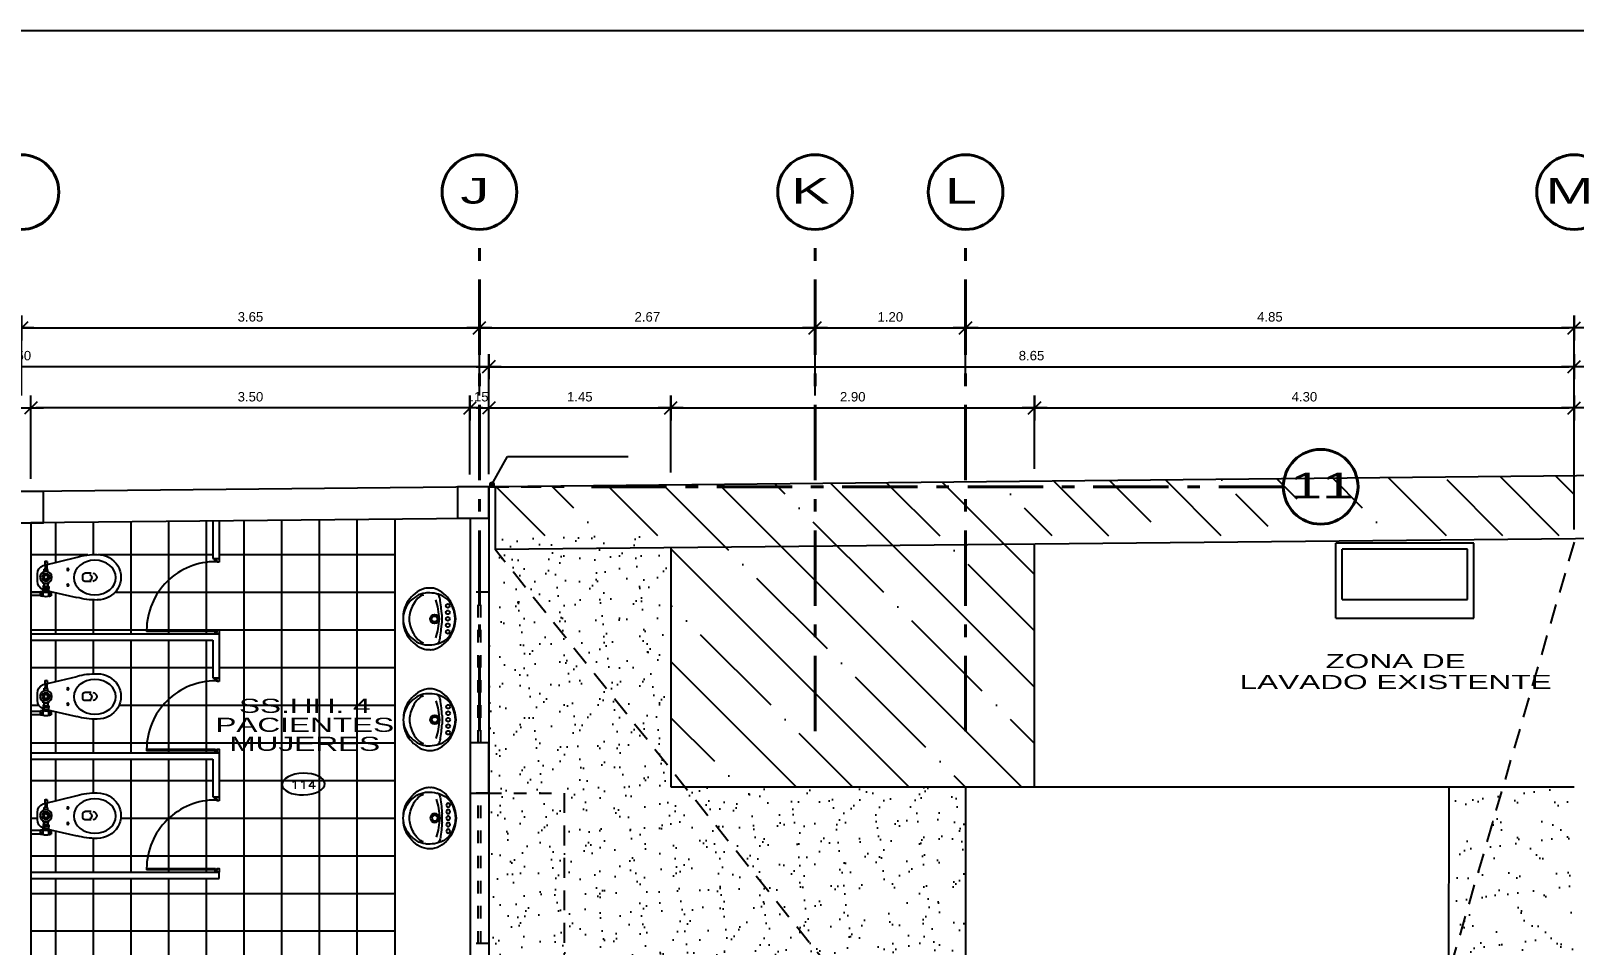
# Model space of a CAD drawing. Header units: millimetres. Extents: x 791 to 2661, y 209 to 602.
# Drawn here: x 1189.63 to 1201.93, y 499.52 to 506.8 of the extents above; entities that cross this region are included whole.
import ezdxf
from ezdxf.enums import TextEntityAlignment as Align

# ---------------------------------------------------------------- set-up
doc = ezdxf.new("R2010")
doc.units = ezdxf.units.MM
doc.header["$LTSCALE"] = 0.1
doc.header["$PDMODE"] = 3
for name, pattern in [('ACAD_ISO04W100', [30, 24, -3, 0, -3]), ('ACAD_ISO10W100', [18, 12, -3, 0, -3]), ('DASHDOT', [1, 0.5, -0.25, 0, -0.25]), ('DASHED2', [9.525, 6.35, -3.175]), ('HIDDEN', [9.525, 6.35, -3.175])]:
    doc.linetypes.add(name, pattern=pattern)
for name, color, linetype in [('01', 1, 'Continuous'), ('01-COTAS EJE', 1, 'Continuous'), ('02', 8, 'Continuous'), ('03', 8, 'Continuous'), ('06', 1, 'Continuous'), ('1TEXTO-05', 5, 'Continuous'), ('area existente', 8, 'ACAD_ISO04W100'), ('COLUMNAS', 1, 'Continuous'), ('N-AMB', 2, 'Continuous'), ('Pisos', 253, 'Continuous'), ('PLANTAS', 85, 'Continuous'), ('Proyecciones', 9, 'HIDDEN'), ('Puertas', 1, 'Continuous'), ('Sanitarios', 1, 'Continuous'), ('Ventana alta', 1, 'DASHED2')]:
    doc.layers.add(name, color=color, linetype=linetype)
doc.layers.add('EJES', color=1, linetype='DASHDOT', lineweight=40)
doc.styles.add('0', font='romans.SHX', dxfattribs={"width": 1.5})
doc.styles.add('LUNA', font='romans.shx', dxfattribs={"width": 1.5})
doc.styles.add('ROMANS', font='', dxfattribs={"oblique": 1, "height": 0.075})
doc.styles.get('ROMANS').set_extended_font_data('Arial')
doc.dimstyles.new('Copy of cotas en 50-PLANTA', dxfattribs={"dimscale": 0.5, "dimtxt": 0.3, "dimasz": 0.1, "dimexe": 0.18, "dimexo": 0.3, "dimgap": 0.09, "dimtad": 2, "dimzin": 4, "dimdsep": 46, "dimtxsty": 'LUNA', "dimblk": 'LLL', "dimcen": 0, "dimdle": 0.18, "dimclrd": 1, "dimclre": 1, "dimclrt": 2, "dimadec": 0, "dimazin": 0, "dimtfac": 1, "dimtix": 1, "dimtmove": 0, "dimatfit": 3, "dimldrblk": 'LLL', "dimfxl": 0.18, "dimtolj": 1, "dimtzin": 0, "dimarcsym": 0})
doc.dimstyles.new('COTAS 50', dxfattribs={"dimscale": 2, "dimtxt": 1.5, "dimasz": 0.02, "dimexe": 0.05, "dimexo": 0.05, "dimgap": 0.025, "dimtad": 3, "dimzin": 4, "dimdsep": 46, "dimtxsty": 'ROMANS', "dimblk": 'LLL', "dimcen": 0, "dimdle": 0.18, "dimclrd": 256, "dimclre": 1, "dimclrt": 3, "dimadec": 0, "dimazin": 0, "dimtfac": 1, "dimtix": 1, "dimtofl": 0, "dimtmove": 1, "dimatfit": 3, "dimldrblk": 'OPEN90', "dimfxl": 0.18, "dimtolj": 1, "dimtzin": 0, "dimarcsym": 0})
pattern_1 = [(360, (1192.53137, 498.12913), (7e-17, 0.3), []), (90, (1192.53137, 498.12913), (-0.3, 9e-17), [])]

# ---------------------------------------------------------------- blocks, each defined once
blk = doc.blocks.new('.6')
at = {"layer": '02'}
for p, q in [((-0.033, 0.579), (-0.033, 0.594)), ((-0.024, 0.579), (-0.033, 0.579)), ((-0.015, 0.579), (-0.024, 0.579)), ((-0.015, 0.564), (-0.015, 0.579)), ((0, 0.564), (-0.015, 0.564)), ((0, 0.594), (0, 0.564)), ((-0.573, 0.029), (-0.028, 0.029)), ((-0.573, 0.029), (-0.573, 0.017)), ((-0.028, 0.017), (-0.572, 0.017)), ((-0.028, 0.029), (-0.028, 0.017))]:
    blk.add_line(p, q, dxfattribs=at)
blk.add_lwpolyline([(0, 0), (-0.03, 0), (-0.03, 0.015), (-0.015, 0.015), (-0.015, 0.03), (0, 0.03)], close=True, dxfattribs=at)
at = {"layer": 'Puertas'}
for p, q in [((-0.024, 0.569), (-0.015, 0.569)), ((-0.028, 0.017), (-0.028, 0.015))]:
    blk.add_line(p, q, dxfattribs=at)
blk.add_arc((-0.028, 0.025), 0.544, 89.5746, 179.6297, dxfattribs=at)
blk = doc.blocks.new('LLL')
for p, q in [((2.5, 0), (-2.5, 0)), ((0, 2.5), (0, -2.5))]:
    blk.add_line(p, q)
at = {"color": 3}
blk.add_line((-1.25, -1.25), (1.25, 1.25), dxfattribs=at)
at = {"layer": 'Defpoints', "color": 0, "linetype": 'ByBlock'}
blk.add_point((0, 0), dxfattribs=at)
blk.add_point((0, 0), dxfattribs=at)
blk = doc.blocks.new('*D216')
at = {"layer": '01-COTAS EJE', "color": 1, "lineweight": -2, "transparency": 16777216}
for p, q in [((1185.856, 503.898), (1185.856, 504.536)), ((1189.556, 503.898), (1189.556, 504.536))]:
    blk.add_line(p, q, dxfattribs=at)
at = {"layer": '01-COTAS EJE', "lineweight": -2, "transparency": 16777216}
blk.add_line((1185.896, 504.436), (1189.516, 504.436), dxfattribs=at)
at = {"layer": 'Defpoints', "color": 0, "transparency": 16777216}
for p in [(1189.556, 504.436), (1185.856, 503.798), (1189.556, 503.798)]:
    blk.add_point(p, dxfattribs=at)
at = {"layer": '01-COTAS EJE', "lineweight": -2, "transparency": 16777216, "xscale": 0.04, "yscale": 0.04, "zscale": 0.04, "rotation": 180}
blk.add_blockref('LLL', (1185.856, 504.436), dxfattribs=at)
at = {"layer": '01-COTAS EJE', "lineweight": -2, "transparency": 16777216, "xscale": 0.04, "yscale": 0.04, "zscale": 0.04}
blk.add_blockref('LLL', (1189.556, 504.436), dxfattribs=at)
at = {"layer": '01-COTAS EJE', "color": 3, "transparency": 16777216, "insert": (1187.706, 504.524), "char_height": 0.075, "attachment_point": 5, "style": 'ROMANS'}
blk.add_mtext('\\A1;3.700', dxfattribs=at)
blk = doc.blocks.new('_OPEN90')
at = {"color": 0, "linetype": 'ByBlock', "ltscale": 0.7}
for p, q in [((0, 0), (-1, 0)), ((-0.5, 0.5), (0, 0)), ((0, 0), (-0.5, -0.5))]:
    blk.add_line(p, q, dxfattribs=at)
blk = doc.blocks.new('*D217')
at = {"layer": '01-COTAS EJE', "color": 1, "lineweight": -2, "ltscale": 0.15, "transparency": 16777216}
for p, q in [((1193.206, 503.898), (1193.206, 504.536)), ((1195.881, 503.898), (1195.881, 504.536))]:
    blk.add_line(p, q, dxfattribs=at)
at = {"layer": '01-COTAS EJE', "lineweight": -2, "ltscale": 0.15, "transparency": 16777216}
blk.add_line((1193.246, 504.436), (1195.841, 504.436), dxfattribs=at)
at = {"layer": 'Defpoints', "color": 0, "ltscale": 0.15, "transparency": 16777216}
for p in [(1195.881, 504.436), (1193.206, 503.798), (1195.881, 503.798)]:
    blk.add_point(p, dxfattribs=at)
at = {"layer": '01-COTAS EJE', "lineweight": -2, "ltscale": 0.15, "transparency": 16777216, "xscale": 0.04, "yscale": 0.04, "zscale": 0.04, "rotation": 180}
blk.add_blockref('LLL', (1193.206, 504.436), dxfattribs=at)
at = {"layer": '01-COTAS EJE', "lineweight": -2, "ltscale": 0.15, "transparency": 16777216, "xscale": 0.04, "yscale": 0.04, "zscale": 0.04}
blk.add_blockref('LLL', (1195.881, 504.436), dxfattribs=at)
at = {"layer": '01-COTAS EJE', "color": 3, "ltscale": 0.15, "transparency": 16777216, "insert": (1194.544, 504.524), "char_height": 0.075, "attachment_point": 5, "style": 'ROMANS'}
blk.add_mtext('\\A1;2.67', dxfattribs=at)
blk = doc.blocks.new('*D218')
at = {"layer": '01-COTAS EJE', "color": 1, "lineweight": -2, "ltscale": 0.15, "transparency": 16777216}
for p, q in [((1185.781, 503.195), (1185.781, 504.227)), ((1193.281, 503.27), (1193.281, 504.227))]:
    blk.add_line(p, q, dxfattribs=at)
at = {"layer": '01-COTAS EJE', "lineweight": -2, "ltscale": 0.15, "transparency": 16777216}
blk.add_line((1193.241, 504.127), (1185.821, 504.127), dxfattribs=at)
at = {"layer": 'Defpoints', "color": 0, "ltscale": 0.15, "transparency": 16777216}
for p in [(1185.781, 504.127), (1185.781, 503.095), (1193.281, 503.17)]:
    blk.add_point(p, dxfattribs=at)
at = {"layer": '01-COTAS EJE', "lineweight": -2, "ltscale": 0.15, "transparency": 16777216, "xscale": 0.04, "yscale": 0.04, "zscale": 0.04, "rotation": 180}
blk.add_blockref('LLL', (1185.781, 504.127), dxfattribs=at)
at = {"layer": '01-COTAS EJE', "lineweight": -2, "ltscale": 0.15, "transparency": 16777216, "xscale": 0.04, "yscale": 0.04, "zscale": 0.04}
blk.add_blockref('LLL', (1193.281, 504.127), dxfattribs=at)
at = {"layer": '01-COTAS EJE', "color": 3, "ltscale": 0.15, "transparency": 16777216, "insert": (1189.531, 504.215), "char_height": 0.075, "attachment_point": 5, "style": 'ROMANS'}
blk.add_mtext('\\A1;7.50', dxfattribs=at)
blk = doc.blocks.new('A$C634057D1')
for p, q in [((0, 0), (0, -0.078)), ((0.027, 0), (0.027, -0.078)), ((-0.212, -0.097), (-0.277, -0.368)), ((-0.243, -0.111), (-0.245, -0.113)), ((-0.245, -0.113), (-0.245, -0.127)), ((-0.243, -0.111), (-0.186, -0.113)), ((-0.243, -0.111), (-0.243, -0.129)), ((-0.186, -0.113), (-0.186, -0.127)), ((-0.179, -0.105), (-0.182, -0.107)), ((-0.182, -0.132), (-0.182, -0.107)), ((-0.162, -0.105), (-0.179, -0.105)), ((-0.179, -0.135), (-0.179, -0.105)), ((-0.159, -0.099), (-0.162, -0.099)), ((-0.162, -0.106), (-0.162, -0.099)), ((-0.086, -0.054), (-0.142, -0.054)), ((-0.066, -0.098), (-0.074, -0.098)), ((-0.066, -0.098), (-0.066, -0.142)), ((-0.066, -0.104), (-0.043, -0.104)), ((-0.048, -0.104), (-0.05, -0.096)), ((-0.047, -0.104), (-0.05, -0.096)), ((-0.043, -0.097), (-0.028, -0.097)), ((-0.043, -0.142), (-0.043, -0.097)), ((-0.041, -0.12), (-0.03, -0.12)), ((-0.028, -0.142), (-0.028, -0.097)), ((-0.028, -0.1), (-0.013, -0.1)), ((-0.017, -0.097), (0.044, -0.366)), ((0.004, -0.099), (-0.013, -0.099)), ((-0.013, -0.099), (-0.013, -0.14)), ((0.033, -0.095), (-0.006, -0.095)), ((-0.006, -0.095), (-0.006, -0.099)), ((0.033, -0.097), (-0.006, -0.097)), ((-0.004, -0.078), (-0.004, -0.095)), ((0.03, -0.078), (-0.004, -0.078)), ((0.014, -0.079), (0.014, -0.093)), ((0.03, -0.078), (0.03, -0.095)), ((0.033, -0.095), (0.033, -0.097)), ((-0.243, -0.129), (-0.245, -0.127)), ((-0.243, -0.129), (-0.186, -0.127)), ((-0.179, -0.135), (-0.182, -0.132)), ((-0.162, -0.135), (-0.179, -0.135)), ((-0.162, -0.133), (-0.162, -0.141)), ((-0.159, -0.141), (-0.162, -0.141)), ((-0.066, -0.142), (-0.074, -0.142)), ((-0.066, -0.135), (-0.043, -0.135)), ((-0.043, -0.142), (-0.028, -0.142)), ((-0.028, -0.14), (-0.013, -0.14)), ((0.004, -0.14), (-0.013, -0.14)), ((-0.006, -0.14), (-0.006, -0.152)), ((0.033, -0.143), (-0.006, -0.143)), ((0.033, -0.152), (-0.006, -0.152)), ((-0.004, -0.152), (-0.004, -0.162)), ((0.03, -0.162), (-0.004, -0.162)), ((0.014, -0.153), (0.014, -0.16)), ((0.03, -0.152), (0.03, -0.162)), ((0.033, -0.143), (0.033, -0.152)), ((-0.149, -0.48), (-0.149, -0.43)), ((-0.099, -0.415), (-0.134, -0.415)), ((-0.084, -0.48), (-0.084, -0.43))]:
    blk.add_line(p, q)
blk.add_lwpolyline([(-0.126, -0.104), (-0.135, -0.12), (-0.126, -0.136), (-0.107, -0.136), (-0.098, -0.12), (-0.107, -0.104)], close=True)
for centre, radius in [((-0.117, -0.12), 0.0475), ((-0.117, -0.12), 0.03), ((-0.117, -0.12), 0.029), ((-0.117, -0.12), 0.0261), ((-0.117, -0.12), 0.024), ((-0.117, -0.12), 0.0232), ((-0.117, -0.12), 0.016), ((-0.178, -0.294), 0.00767), ((-0.055, -0.294), 0.00767)]:
    blk.add_circle(centre, radius)
for centre, radius, start, end in [((-0.146, -0.125), 0.0716, 87.5781, 156.9604), ((-0.18, -0.118), 0.00754, 103.7683, 140.2425), ((-0.134, -0.109), 0.0275, 157.5879, 171.3471), ((-0.083, -0.125), 0.0716, 23.0396, 92.4219), ((-0.096, -0.115), 0.0304, 7.8129, 34.2621), ((-0.013, -0.109), 0.0295, 157.5879, 202.4121), ((-0.013, -0.131), 0.0295, 157.5879, 202.4121), ((-0.058, -0.109), 0.0295, 337.5879, 22.4121), ((-0.058, -0.131), 0.0295, 337.5879, 22.4121), ((0.024, -0.12), 0.0371, 146.4915, 213.5085), ((0.005, -0.1), 0.0223, 67.5879, 112.4121), ((0.005, -0.073), 0.0223, 247.5879, 292.4121), ((0.039, -0.12), 0.0408, 159.1987, 200.8013), ((0.022, -0.1), 0.0223, 67.5879, 112.4121), ((0.022, -0.073), 0.0223, 247.5879, 292.4121), ((-0.013, -0.12), 0.0519, 333.7158, 26.2842), ((-0.18, -0.122), 0.00754, 219.7575, 256.2317), ((-0.134, -0.13), 0.0275, 188.6529, 202.4121), ((-0.096, -0.125), 0.0304, 325.7379, 352.1871), ((0.005, -0.174), 0.0223, 67.5879, 112.4121), ((0.005, -0.14), 0.0223, 247.5879, 292.4121), ((0.022, -0.174), 0.0223, 67.5879, 112.4121), ((0.022, -0.14), 0.0223, 247.5879, 292.4121), ((-0.134, -0.43), 0.015, 90, 180), ((-0.114, -0.458), 0.0267, 202.8247, 331.5932), ((-0.099, -0.43), 0.015, 0, 90), ((-0.117, -0.492), 0.0326, 184.6982, 357.3718)]:
    blk.add_arc(centre, radius, start, end)
for centre, major_axis, ratio, start_param, end_param in [((-0.117, -0.523), (0, -0.334), 0.543435, 4.229443, 4.728782), ((-0.117, -0.523), (0, -0.334), 0.543435, 1.554403, 2.060025), ((-0.117, -0.529), (0, -0.189), 0.958462, 4.712389, 7.853982)]:
    blk.add_ellipse(centre, major_axis=major_axis, ratio=ratio, start_param=start_param, end_param=end_param)
blk.add_ellipse((-0.114, -0.51), major_axis=(0, -0.168), ratio=0.821749)
blk = doc.blocks.new('*D219')
at = {"layer": '01-COTAS EJE', "color": 1, "lineweight": -2, "ltscale": 0.15, "transparency": 16777216}
for p, q in [((1195.881, 503.973), (1195.881, 504.536)), ((1197.081, 504.004), (1197.081, 504.536))]:
    blk.add_line(p, q, dxfattribs=at)
at = {"layer": '01-COTAS EJE', "lineweight": -2, "ltscale": 0.15, "transparency": 16777216}
blk.add_line((1195.921, 504.436), (1197.041, 504.436), dxfattribs=at)
at = {"layer": 'Defpoints', "color": 0, "ltscale": 0.15, "transparency": 16777216}
for p in [(1197.081, 504.436), (1195.881, 503.873), (1197.081, 503.904)]:
    blk.add_point(p, dxfattribs=at)
at = {"layer": '01-COTAS EJE', "lineweight": -2, "ltscale": 0.15, "transparency": 16777216, "xscale": 0.04, "yscale": 0.04, "zscale": 0.04, "rotation": 180}
blk.add_blockref('LLL', (1195.881, 504.436), dxfattribs=at)
at = {"layer": '01-COTAS EJE', "lineweight": -2, "ltscale": 0.15, "transparency": 16777216, "xscale": 0.04, "yscale": 0.04, "zscale": 0.04}
blk.add_blockref('LLL', (1197.081, 504.436), dxfattribs=at)
at = {"layer": '01-COTAS EJE', "color": 3, "ltscale": 0.15, "transparency": 16777216, "insert": (1196.481, 504.524), "char_height": 0.075, "attachment_point": 5, "style": 'ROMANS'}
blk.add_mtext('\\A1;1.20', dxfattribs=at)
blk = doc.blocks.new('*D249')
at = {"layer": '01-COTAS EJE', "color": 1, "lineweight": -2, "ltscale": 0.15, "transparency": 16777216}
for p, q in [((1197.081, 503.973), (1197.081, 504.536)), ((1201.931, 503.357), (1201.931, 504.536))]:
    blk.add_line(p, q, dxfattribs=at)
at = {"layer": '01-COTAS EJE', "lineweight": -2, "ltscale": 0.15, "transparency": 16777216}
blk.add_line((1197.121, 504.436), (1201.891, 504.436), dxfattribs=at)
at = {"layer": 'Defpoints', "color": 0, "ltscale": 0.15, "transparency": 16777216}
for p in [(1201.931, 504.436), (1197.081, 503.873), (1201.931, 503.257)]:
    blk.add_point(p, dxfattribs=at)
at = {"layer": '01-COTAS EJE', "lineweight": -2, "ltscale": 0.15, "transparency": 16777216, "xscale": 0.04, "yscale": 0.04, "zscale": 0.04, "rotation": 180}
blk.add_blockref('LLL', (1197.081, 504.436), dxfattribs=at)
at = {"layer": '01-COTAS EJE', "lineweight": -2, "ltscale": 0.15, "transparency": 16777216, "xscale": 0.04, "yscale": 0.04, "zscale": 0.04}
blk.add_blockref('LLL', (1201.931, 504.436), dxfattribs=at)
at = {"layer": '01-COTAS EJE', "color": 3, "ltscale": 0.15, "transparency": 16777216, "insert": (1199.506, 504.524), "char_height": 0.075, "attachment_point": 5, "style": 'ROMANS'}
blk.add_mtext('\\A1;4.85', dxfattribs=at)
blk = doc.blocks.new('*D250')
at = {"layer": '01-COTAS EJE', "color": 1, "lineweight": -2, "ltscale": 0.15, "transparency": 16777216}
for p, q in [((1193.131, 503.269), (1193.131, 503.898)), ((1193.281, 503.27), (1193.281, 503.898))]:
    blk.add_line(p, q, dxfattribs=at)
at = {"layer": '01-COTAS EJE', "lineweight": -2, "ltscale": 0.15, "transparency": 16777216}
for p, q in [((1193.091, 503.798), (1193.051, 503.798)), ((1193.321, 503.798), (1193.361, 503.798))]:
    blk.add_line(p, q, dxfattribs=at)
at = {"layer": 'Defpoints', "color": 0, "ltscale": 0.15, "transparency": 16777216}
for p in [(1193.131, 503.798), (1193.131, 503.169), (1193.281, 503.17)]:
    blk.add_point(p, dxfattribs=at)
at = {"layer": '01-COTAS EJE', "lineweight": -2, "ltscale": 0.15, "transparency": 16777216, "xscale": 0.04, "yscale": 0.04, "zscale": 0.04}
blk.add_blockref('LLL', (1193.131, 503.798), dxfattribs=at)
at = {"layer": '01-COTAS EJE', "lineweight": -2, "ltscale": 0.15, "transparency": 16777216, "xscale": 0.04, "yscale": 0.04, "zscale": 0.04, "rotation": 180}
blk.add_blockref('LLL', (1193.281, 503.798), dxfattribs=at)
at = {"layer": '01-COTAS EJE', "color": 3, "ltscale": 0.15, "transparency": 16777216, "insert": (1193.206, 503.887), "char_height": 0.075, "attachment_point": 5, "style": 'ROMANS'}
blk.add_mtext('\\A1;.15', dxfattribs=at)
blk = doc.blocks.new('*D251')
at = {"layer": '01-COTAS EJE', "color": 1, "lineweight": -2, "ltscale": 0.15, "transparency": 16777216}
for p, q in [((1189.631, 503.233), (1189.631, 503.898)), ((1193.131, 503.269), (1193.131, 503.898))]:
    blk.add_line(p, q, dxfattribs=at)
at = {"layer": '01-COTAS EJE', "lineweight": -2, "ltscale": 0.15, "transparency": 16777216}
blk.add_line((1193.091, 503.798), (1189.671, 503.798), dxfattribs=at)
at = {"layer": 'Defpoints', "color": 0, "ltscale": 0.15, "transparency": 16777216}
for p in [(1189.631, 503.798), (1189.631, 503.133), (1193.131, 503.169)]:
    blk.add_point(p, dxfattribs=at)
at = {"layer": '01-COTAS EJE', "lineweight": -2, "ltscale": 0.15, "transparency": 16777216, "xscale": 0.04, "yscale": 0.04, "zscale": 0.04, "rotation": 180}
blk.add_blockref('LLL', (1189.631, 503.798), dxfattribs=at)
at = {"layer": '01-COTAS EJE', "lineweight": -2, "ltscale": 0.15, "transparency": 16777216, "xscale": 0.04, "yscale": 0.04, "zscale": 0.04}
blk.add_blockref('LLL', (1193.131, 503.798), dxfattribs=at)
at = {"layer": '01-COTAS EJE', "color": 3, "ltscale": 0.15, "transparency": 16777216, "insert": (1191.381, 503.887), "char_height": 0.075, "attachment_point": 5, "style": 'ROMANS'}
blk.add_mtext('\\A1;3.50', dxfattribs=at)
blk = doc.blocks.new('*D222')
at = {"layer": '01-COTAS EJE', "color": 1, "lineweight": -2, "ltscale": 0.15, "transparency": 16777216}
for p, q in [((1189.556, 503.898), (1189.556, 504.536)), ((1193.206, 503.898), (1193.206, 504.536))]:
    blk.add_line(p, q, dxfattribs=at)
at = {"layer": '01-COTAS EJE', "lineweight": -2, "ltscale": 0.15, "transparency": 16777216}
blk.add_line((1189.596, 504.436), (1193.166, 504.436), dxfattribs=at)
at = {"layer": 'Defpoints', "color": 0, "ltscale": 0.15, "transparency": 16777216}
for p in [(1193.206, 504.436), (1189.556, 503.798), (1193.206, 503.798)]:
    blk.add_point(p, dxfattribs=at)
at = {"layer": '01-COTAS EJE', "lineweight": -2, "ltscale": 0.15, "transparency": 16777216, "xscale": 0.04, "yscale": 0.04, "zscale": 0.04, "rotation": 180}
blk.add_blockref('LLL', (1189.556, 504.436), dxfattribs=at)
at = {"layer": '01-COTAS EJE', "lineweight": -2, "ltscale": 0.15, "transparency": 16777216, "xscale": 0.04, "yscale": 0.04, "zscale": 0.04}
blk.add_blockref('LLL', (1193.206, 504.436), dxfattribs=at)
at = {"layer": '01-COTAS EJE', "color": 3, "ltscale": 0.15, "transparency": 16777216, "insert": (1191.381, 504.524), "char_height": 0.075, "attachment_point": 5, "style": 'ROMANS'}
blk.add_mtext('\\A1;3.65', dxfattribs=at)
blk = doc.blocks.new('*D223')
at = {"layer": '01-COTAS EJE', "color": 1, "lineweight": -2, "ltscale": 0.15, "transparency": 16777216}
for p, q in [((1193.281, 503.27), (1193.281, 504.227)), ((1201.931, 503.357), (1201.931, 504.227))]:
    blk.add_line(p, q, dxfattribs=at)
at = {"layer": '01-COTAS EJE', "lineweight": -2, "ltscale": 0.15, "transparency": 16777216}
blk.add_line((1193.321, 504.127), (1201.891, 504.127), dxfattribs=at)
at = {"layer": 'Defpoints', "color": 0, "ltscale": 0.15, "transparency": 16777216}
for p in [(1201.931, 504.127), (1201.931, 503.257), (1193.281, 503.17)]:
    blk.add_point(p, dxfattribs=at)
at = {"layer": '01-COTAS EJE', "lineweight": -2, "ltscale": 0.15, "transparency": 16777216, "xscale": 0.04, "yscale": 0.04, "zscale": 0.04, "rotation": 180}
blk.add_blockref('LLL', (1193.281, 504.127), dxfattribs=at)
at = {"layer": '01-COTAS EJE', "lineweight": -2, "ltscale": 0.15, "transparency": 16777216, "xscale": 0.04, "yscale": 0.04, "zscale": 0.04}
blk.add_blockref('LLL', (1201.931, 504.127), dxfattribs=at)
at = {"layer": '01-COTAS EJE', "color": 3, "ltscale": 0.15, "transparency": 16777216, "insert": (1197.606, 504.215), "char_height": 0.075, "attachment_point": 5, "style": 'ROMANS'}
blk.add_mtext('\\A1;8.65', dxfattribs=at)
blk = doc.blocks.new('*D262')
at = {"layer": '01-COTAS EJE', "color": 1, "lineweight": -2, "ltscale": 0.15, "transparency": 16777216}
for p, q in [((1193.281, 503.27), (1193.281, 503.898)), ((1194.731, 503.285), (1194.731, 503.898))]:
    blk.add_line(p, q, dxfattribs=at)
at = {"layer": '01-COTAS EJE', "lineweight": -2, "ltscale": 0.15, "transparency": 16777216}
blk.add_line((1193.321, 503.798), (1194.691, 503.798), dxfattribs=at)
at = {"layer": 'Defpoints', "color": 0, "ltscale": 0.15, "transparency": 16777216}
for p in [(1194.731, 503.798), (1193.281, 503.17), (1194.731, 503.185)]:
    blk.add_point(p, dxfattribs=at)
at = {"layer": '01-COTAS EJE', "lineweight": -2, "ltscale": 0.15, "transparency": 16777216, "xscale": 0.04, "yscale": 0.04, "zscale": 0.04, "rotation": 180}
blk.add_blockref('LLL', (1193.281, 503.798), dxfattribs=at)
at = {"layer": '01-COTAS EJE', "lineweight": -2, "ltscale": 0.15, "transparency": 16777216, "xscale": 0.04, "yscale": 0.04, "zscale": 0.04}
blk.add_blockref('LLL', (1194.731, 503.798), dxfattribs=at)
at = {"layer": '01-COTAS EJE', "color": 3, "ltscale": 0.15, "transparency": 16777216, "insert": (1194.006, 503.887), "char_height": 0.075, "attachment_point": 5, "style": 'ROMANS'}
blk.add_mtext('\\A1;1.45', dxfattribs=at)
blk = doc.blocks.new('*D224')
at = {"layer": '01-COTAS EJE', "color": 1, "lineweight": -2, "ltscale": 0.15, "transparency": 16777216}
for p, q in [((1194.731, 503.285), (1194.731, 503.898)), ((1197.631, 503.314), (1197.631, 503.898))]:
    blk.add_line(p, q, dxfattribs=at)
at = {"layer": '01-COTAS EJE', "lineweight": -2, "ltscale": 0.15, "transparency": 16777216}
blk.add_line((1194.771, 503.798), (1197.591, 503.798), dxfattribs=at)
at = {"layer": 'Defpoints', "color": 0, "ltscale": 0.15, "transparency": 16777216}
for p in [(1197.631, 503.798), (1197.631, 503.214), (1194.731, 503.185)]:
    blk.add_point(p, dxfattribs=at)
at = {"layer": '01-COTAS EJE', "lineweight": -2, "ltscale": 0.15, "transparency": 16777216, "xscale": 0.04, "yscale": 0.04, "zscale": 0.04, "rotation": 180}
blk.add_blockref('LLL', (1194.731, 503.798), dxfattribs=at)
at = {"layer": '01-COTAS EJE', "lineweight": -2, "ltscale": 0.15, "transparency": 16777216, "xscale": 0.04, "yscale": 0.04, "zscale": 0.04}
blk.add_blockref('LLL', (1197.631, 503.798), dxfattribs=at)
at = {"layer": '01-COTAS EJE', "color": 3, "ltscale": 0.15, "transparency": 16777216, "insert": (1196.181, 503.887), "char_height": 0.075, "attachment_point": 5, "style": 'ROMANS'}
blk.add_mtext('\\A1;2.90', dxfattribs=at)
blk = doc.blocks.new('*D263')
at = {"layer": '01-COTAS EJE', "color": 1, "lineweight": -2, "ltscale": 0.15, "transparency": 16777216}
for p, q in [((1197.631, 503.314), (1197.631, 503.898)), ((1201.931, 502.829), (1201.931, 503.898))]:
    blk.add_line(p, q, dxfattribs=at)
at = {"layer": '01-COTAS EJE', "lineweight": -2, "ltscale": 0.15, "transparency": 16777216}
blk.add_line((1197.671, 503.798), (1201.891, 503.798), dxfattribs=at)
at = {"layer": 'Defpoints', "color": 0, "ltscale": 0.15, "transparency": 16777216}
for p in [(1201.931, 503.798), (1197.631, 503.214), (1201.931, 502.729)]:
    blk.add_point(p, dxfattribs=at)
at = {"layer": '01-COTAS EJE', "lineweight": -2, "ltscale": 0.15, "transparency": 16777216, "xscale": 0.04, "yscale": 0.04, "zscale": 0.04, "rotation": 180}
blk.add_blockref('LLL', (1197.631, 503.798), dxfattribs=at)
at = {"layer": '01-COTAS EJE', "lineweight": -2, "ltscale": 0.15, "transparency": 16777216, "xscale": 0.04, "yscale": 0.04, "zscale": 0.04}
blk.add_blockref('LLL', (1201.931, 503.798), dxfattribs=at)
at = {"layer": '01-COTAS EJE', "color": 3, "ltscale": 0.15, "transparency": 16777216, "insert": (1199.781, 503.887), "char_height": 0.075, "attachment_point": 5, "style": 'ROMANS'}
blk.add_mtext('\\A1;4.30', dxfattribs=at)
blk = doc.blocks.new('A$C317A3F39')
at = {"layer": 'Sanitarios'}
for centre, radius in [((0.142, 0.357), 0.0153), ((0.194, 0.357), 0.0153), ((0.246, 0.357), 0.0153), ((0.297, 0.357), 0.0153), ((0.349, 0.357), 0.0153), ((0.246, 0.251), 0.0357), ((0.246, 0.251), 0.0229)]:
    blk.add_circle(centre, radius, dxfattribs=at)
for points in [[(0.105, 0.378), (0.083, 0.363), (0.063, 0.346), (0.045, 0.326)], [(0.143, 0.391), (0.121, 0.38), (0.101, 0.366), (0.085, 0.348)], [(0.174, 0.408), (0.149, 0.401), (0.126, 0.391), (0.105, 0.378)], [(0.211, 0.412), (0.187, 0.408), (0.164, 0.401), (0.143, 0.391)], [(0.246, 0.42), (0.221, 0.42), (0.197, 0.416), (0.174, 0.408)], [(0.246, 0.415), (0.234, 0.415), (0.222, 0.414), (0.211, 0.412)], [(0.318, 0.408), (0.295, 0.416), (0.27, 0.42), (0.246, 0.42)], [(0.281, 0.412), (0.269, 0.414), (0.257, 0.415), (0.246, 0.415)], [(0.349, 0.391), (0.327, 0.401), (0.304, 0.408), (0.281, 0.412)], [(0.387, 0.378), (0.365, 0.391), (0.342, 0.401), (0.318, 0.408)], [(0.407, 0.348), (0.39, 0.366), (0.37, 0.38), (0.349, 0.391)], [(0.446, 0.326), (0.429, 0.346), (0.409, 0.363), (0.387, 0.378)], [(0.005, 0.252), (0.001, 0.24), (-0.001, 0.226), (0, 0.213)], [(0.045, 0.326), (0.027, 0.304), (0.013, 0.279), (0.005, 0.252)], [(0.05, 0.284), (0.043, 0.261), (0.039, 0.237), (0.039, 0.213)], [(0.064, 0.288), (0.054, 0.284), (0.048, 0.276), (0.045, 0.266)], [(0.085, 0.348), (0.07, 0.329), (0.058, 0.307), (0.05, 0.284)], [(0.1, 0.297), (0.088, 0.295), (0.075, 0.292), (0.064, 0.288)], [(0.246, 0.29), (0.195, 0.287), (0.144, 0.277), (0.095, 0.262)], [(0.168, 0.305), (0.146, 0.303), (0.123, 0.3), (0.1, 0.297)], [(0.211, 0.309), (0.197, 0.308), (0.182, 0.307), (0.168, 0.305)], [(0.211, 0.309), (0.222, 0.309), (0.234, 0.309), (0.246, 0.31)], [(0.246, 0.31), (0.257, 0.309), (0.269, 0.309), (0.281, 0.309)], [(0.396, 0.262), (0.347, 0.277), (0.297, 0.287), (0.246, 0.29)], [(0.323, 0.305), (0.309, 0.307), (0.295, 0.308), (0.281, 0.309)], [(0.391, 0.297), (0.369, 0.3), (0.346, 0.303), (0.323, 0.305)], [(0.428, 0.288), (0.416, 0.292), (0.404, 0.295), (0.391, 0.297)], [(0.441, 0.284), (0.433, 0.307), (0.422, 0.329), (0.407, 0.348)], [(0.446, 0.266), (0.444, 0.276), (0.437, 0.284), (0.428, 0.288)], [(0.453, 0.213), (0.452, 0.237), (0.448, 0.261), (0.441, 0.284)], [(0.487, 0.252), (0.478, 0.279), (0.464, 0.304), (0.446, 0.326)], [(0.491, 0.213), (0.492, 0.226), (0.491, 0.24), (0.487, 0.252)], [(0, 0.213), (-0.001, 0.199), (0.001, 0.184), (0.005, 0.171)], [(0.005, 0.171), (0.012, 0.143), (0.026, 0.118), (0.044, 0.097)], [(0.039, 0.213), (0.038, 0.201), (0.038, 0.189), (0.04, 0.177)], [(0.04, 0.177), (0.043, 0.152), (0.051, 0.129), (0.064, 0.108)], [(0.056, 0.162), (0.06, 0.145), (0.07, 0.13), (0.082, 0.119)], [(0.409, 0.119), (0.422, 0.13), (0.431, 0.145), (0.436, 0.162)], [(0.428, 0.108), (0.44, 0.129), (0.448, 0.152), (0.452, 0.177)], [(0.447, 0.097), (0.466, 0.118), (0.479, 0.143), (0.487, 0.171)], [(0.452, 0.177), (0.453, 0.189), (0.454, 0.201), (0.453, 0.213)], [(0.487, 0.171), (0.49, 0.184), (0.492, 0.199), (0.491, 0.213)], [(0.044, 0.097), (0.061, 0.076), (0.08, 0.057), (0.102, 0.042)], [(0.064, 0.108), (0.077, 0.088), (0.093, 0.069), (0.111, 0.052)], [(0.082, 0.119), (0.097, 0.103), (0.114, 0.089), (0.134, 0.08)], [(0.102, 0.042), (0.123, 0.027), (0.147, 0.016), (0.171, 0.009)], [(0.111, 0.052), (0.129, 0.036), (0.15, 0.023), (0.173, 0.014)], [(0.134, 0.08), (0.151, 0.07), (0.17, 0.062), (0.189, 0.058)], [(0.171, 0.009), (0.196, 0.003), (0.221, 0), (0.246, 0)], [(0.173, 0.014), (0.196, 0.005), (0.221, 0), (0.246, 0)], [(0.189, 0.058), (0.207, 0.052), (0.227, 0.049), (0.246, 0.05)], [(0.246, 0.05), (0.265, 0.049), (0.284, 0.052), (0.302, 0.058)], [(0.246, 0), (0.27, 0), (0.295, 0.005), (0.318, 0.014)], [(0.246, 0), (0.271, 0), (0.296, 0.003), (0.32, 0.009)], [(0.302, 0.058), (0.322, 0.062), (0.34, 0.07), (0.358, 0.08)], [(0.318, 0.014), (0.341, 0.023), (0.362, 0.036), (0.381, 0.052)], [(0.32, 0.009), (0.345, 0.016), (0.368, 0.027), (0.389, 0.042)], [(0.358, 0.08), (0.377, 0.089), (0.394, 0.103), (0.409, 0.119)], [(0.381, 0.052), (0.398, 0.069), (0.414, 0.088), (0.428, 0.108)], [(0.389, 0.042), (0.411, 0.057), (0.431, 0.076), (0.447, 0.097)]]:
    blk.add_open_spline(points, degree=3, dxfattribs=at)

msp = doc.modelspace()

# ---------------------------------------------------------------- hatches: boundary and pattern name
at = {"layer": 'area existente'}
h = msp.add_hatch(dxfattribs=at)
h.set_pattern_fill('ANSI35', color=256, scale=0.1, angle=90, style=0, double=1)
h.set_pattern_definition([(135, (1204.06136, 478.0791), (-0.449013, -0.449013), []), (135, (1204.06136, 478.52814), (-0.449013, -0.449013), [0.79375, -0.15875, 0, -0.15875])])
h.paths.add_polyline_path([(1193.3314, 503.1705), (1193.3314, 502.7791), (1194.7314, 502.7791), (1194.7314, 501.1972), (1195.1674, 500.7791), (1197.6314, 500.7791), (1197.6314, 502.7791), (1197.8564, 502.7791), (1197.8564, 503.2161)])
edge = h.paths.add_edge_path()
edge.add_line((1201.9314, 503.2571), (1197.8564, 503.2161))
edge.add_line((1197.8564, 503.2161), (1197.8564, 502.7791))
edge.add_line((1197.8564, 502.7791), (1199.4826, 502.7791))
edge.add_arc((1199.7802, 502.7791), 0.2976, 0, 180, ccw=False)
edge.add_line((1200.0778, 502.7791), (1201.9314, 502.7791))
edge.add_line((1201.9314, 502.7791), (1201.9314, 503.2571))
at = {"layer": 'Pisos', "ltscale": 0.15}
h = msp.add_hatch(dxfattribs=at)
h.set_pattern_fill('_USER', color=256, scale=0.3, style=0, double=1, pattern_type=0)
h.set_pattern_definition(pattern_1)
h.paths.add_polyline_path([(1192.5314, 502.9125), (1191.1314, 502.8984), (1191.1314, 502.5984), (1191.1314, 502.5984), (1191.1314, 502.5681), (1191.1162, 502.5681), (1191.1162, 502.5736), (1191.1071, 502.5736, 0.0117111), (1191.0814, 502.5732), (1191.0814, 502.0272), (1191.103, 502.0272), (1191.103, 502.0135), (1191.1162, 502.0135), (1191.1162, 502.0287), (1191.1314, 502.0287), (1191.1314, 501.9984), (1191.1314, 501.9984), (1191.1314, 501.6484), (1191.1314, 501.6181), (1191.1162, 501.6181), (1191.1162, 501.6236), (1191.1071, 501.6236, 0.0117111), (1191.0814, 501.6232), (1191.0814, 501.0772), (1191.103, 501.0772), (1191.103, 501.0635), (1191.1162, 501.0635), (1191.1162, 501.0787), (1191.1314, 501.0787), (1191.1314, 501.0484), (1191.1314, 500.6984), (1191.1314, 500.6681), (1191.1162, 500.6681), (1191.1162, 500.6736), (1191.1071, 500.6736, 0.0117111), (1191.0814, 500.6732), (1191.0814, 500.1272), (1191.103, 500.1272), (1191.103, 500.1135), (1191.1162, 500.1135), (1191.1162, 500.1287), (1191.1314, 500.1287), (1191.1314, 500.0984), (1191.1314, 500.0484), (1189.6314, 500.0484), (1189.6314, 499.6108), (1192.5314, 499.6108)])
h.paths.add_polyline_path([(1192.5314, 499.6108), (1190.74, 499.6108), (1189.6314, 499.6108), (1189.6314, 498.1291), (1189.6591, 498.1291), (1189.6591, 499.0347), (1189.7091, 499.0347, -0.3556731), (1190.6007, 498.1291), (1190.6314, 498.1291), (1192.5314, 498.1291)])
h.paths.add_polyline_path([(1189.7091, 499.0347), (1189.7091, 498.1291), (1190.6007, 498.1291, 0.3556731)], flags=17)
h.paths.add_polyline_path([(1190.6007, 498.1291), (1189.7091, 498.1291), (1189.7091, 498.0902), (1189.6591, 498.0902), (1189.6591, 498.0402), (1189.6869, 498.0402), (1190.5758, 498.0402), (1190.6036, 498.0402), (1190.6036, 498.0902, 0.0096902)])
h = msp.add_hatch(dxfattribs=at)
h.set_pattern_fill('_USER', color=256, scale=0.3, style=0, double=1, pattern_type=0)
h.set_pattern_definition(pattern_1)
h.paths.add_polyline_path([(1189.6314, 500.0984), (1191.0814, 500.0984), (1191.0814, 500.9984), (1189.6314, 500.9984)])
h.paths.add_polyline_path([(1190.1601, 500.3669), (1190.154, 500.3663), (1190.1127, 500.3635), (1189.9989, 500.3874), (1189.8794, 500.4126), (1189.7628, 500.4365), (1189.7094, 500.459), (1189.6813, 500.4927), (1189.6799, 500.5348), (1189.6827, 500.5783), (1189.708, 500.6359), (1189.8204, 500.6682), (1189.8808, 500.6878), (1190.0888, 500.7299), (1190.1352, 500.7355), (1190.2448, 500.7145), (1190.3095, 500.6654), (1190.3488, 500.5587), (1190.346, 500.5207), (1190.3249, 500.4491), (1190.2771, 500.3972)])
h.paths.add_polyline_path([(1189.6314, 501.0484), (1191.0814, 501.0484), (1191.0814, 501.9484), (1189.6314, 501.9484)])
h.paths.add_polyline_path([(1189.6827, 501.5283), (1189.708, 501.5859), (1189.8204, 501.6182), (1189.8808, 501.6378), (1190.0888, 501.6799), (1190.1352, 501.6855), (1190.2448, 501.6645), (1190.3095, 501.6154), (1190.3488, 501.5087), (1190.346, 501.4707), (1190.3249, 501.3991), (1190.2771, 501.3472), (1190.1601, 501.3169), (1190.154, 501.3163), (1190.1127, 501.3135), (1189.9989, 501.3374), (1189.8794, 501.3626), (1189.7628, 501.3865), (1189.7094, 501.409), (1189.6813, 501.4427), (1189.6799, 501.4848)])
h.paths.add_polyline_path([(1189.6314, 501.9984), (1191.0814, 501.9984), (1191.0814, 502.8979), (1189.6314, 502.8833)])
h.paths.add_polyline_path([(1189.8808, 502.5878), (1190.0888, 502.6299), (1190.1352, 502.6355), (1190.2448, 502.6145), (1190.3095, 502.5654), (1190.3488, 502.4587), (1190.346, 502.4207), (1190.3249, 502.3491), (1190.2771, 502.2972), (1190.1601, 502.2669), (1190.154, 502.2663), (1190.1127, 502.2635), (1189.9989, 502.2874), (1189.8794, 502.3126), (1189.7628, 502.3365), (1189.7094, 502.359), (1189.6813, 502.3927), (1189.6799, 502.4348), (1189.6827, 502.4783), (1189.708, 502.5359), (1189.8204, 502.5682)])
at = {"layer": 'PLANTAS'}
h = msp.add_hatch(dxfattribs=at)
h.set_pattern_fill('AR-SAND', color=256, scale=0.005, angle=90, style=0)
h.set_pattern_definition([(127.5, (1186.90496, 470.01126), (-0.2447066, -0.0080002), [0, -0.19304, 0, -0.2159, 0, -0.206375]), (97.5, (1186.90496, 470.01126), (-0.3584126, 0.2247616), [0, -0.10414, 0, -0.17399, 0, -0.066675]), (57.5, (1186.90496, 469.85505), (-0.0007186, 0.3954962), [0, -0.0635, 0, -0.2286, 0, -0.29845]), (47.5, (1186.90496, 469.85505), (-0.1114647, 0.3817782), [0, -0.03175, 0, -0.14986, 0, -0.17145])])
h.paths.add_polyline_path([(1195.1674, 500.7791), (1194.7314, 500.7791), (1194.7314, 501.1972), (1193.2814, 502.5874), (1193.2814, 498.1291), (1196.2608, 499.7308)])
h.paths.add_polyline_path([(1194.7314, 502.7791), (1193.2814, 502.7791), (1193.2814, 502.5874), (1194.7314, 501.1972)])
h.paths.add_polyline_path([(1197.0814, 498.9441), (1197.0814, 500.2308), (1196.2144, 499.7753)])
h.paths.add_polyline_path([(1197.0814, 500.1719), (1197.0814, 500.7791), (1195.1674, 500.7791), (1196.2608, 499.7308)])
h.paths.add_polyline_path([(1197.0814, 498.1291), (1197.0814, 498.9441), (1196.2608, 499.7308), (1193.2814, 498.1291)])
h = msp.add_hatch(dxfattribs=at)
h.set_pattern_fill('AR-SAND', color=256, scale=0.006, style=0)
h.set_pattern_definition([(37.5, (1405.35437, 527.95679), (-0.0096002, 0.29364794), [0, -0.231648, 0, -0.25908, 0, -0.24765]), (7.5, (1405.35437, 527.9568), (0.269714, 0.43009506), [0, -0.124968, 0, -0.208788, 0, -0.08001]), (327.5, (1405.16691, 527.95679), (0.47459542, 0.0008623), [0, -0.0762, 0, -0.27432, 0, -0.35814]), (317.5, (1405.1669, 527.9568), (0.4581339, 0.1337576), [0, -0.0381, 0, -0.179832, 0, -0.20574])])
h.paths.add_polyline_path([(1201.2397, 494.8221), (1201.2397, 494.5034), (1200.7522, 494.5034), (1200.7522, 494.8221)], flags=16)
h.paths.add_polyline_path([(1200.8877, 494.7797), (1201.09, 494.7797), (1201.09, 494.5519), (1200.8877, 494.5519)], flags=8)
h.paths.add_polyline_path([(1200.4314, 500.7791), (1200.9314, 500.7791), (1200.9314, 491.7785), (1201.9314, 491.7785), (1201.9314, 500.7791), (1200.4314, 500.7791)])
h.paths.add_polyline_path([(1200.9314, 489.7791), (1201.9314, 489.7791), (1201.9314, 491.7785), (1200.9314, 491.7785)])

# ---------------------------------------------------------------- linework, layer by layer
at = {"layer": '01'}
for p, q in [((1197.0814, 500.7791), (1197.0814, 487.7791)), ((1197.6314, 500.7791), (1199.4314, 500.7791)), ((1197.6314, 500.7791), (1199.4314, 500.7791)), ((1200.4314, 500.7791), (1201.9314, 500.7791))]:
    msp.add_line(p, q, dxfattribs=at)
at = {"layer": '02'}
for p, q in [((1191.0814, 502.8979), (1191.0814, 502.5984)), ((1191.1314, 502.8984), (1191.1314, 502.5984)), ((1192.5314, 502.9125), (1192.5314, 498.1291)), ((1191.0814, 502.5984), (1191.1314, 502.5984)), ((1189.6314, 501.9984), (1191.1314, 501.9984)), ((1191.1314, 501.9984), (1191.1314, 501.6484)), ((1189.6314, 501.9484), (1191.0814, 501.9484)), ((1191.0814, 501.9484), (1191.0814, 501.6484)), ((1191.0814, 501.6484), (1191.1314, 501.6484)), ((1189.6314, 501.0484), (1191.1314, 501.0484)), ((1189.6314, 500.9984), (1191.0814, 500.9984)), ((1191.0814, 500.9984), (1191.0814, 500.6984)), ((1191.1314, 501.0484), (1191.1314, 500.6984)), ((1197.0814, 500.7791), (1197.0814, 494.6791)), ((1197.6314, 500.7791), (1200.9314, 500.7791)), ((1200.9314, 500.7791), (1200.9302, 488.6784)), ((1191.0814, 500.6984), (1191.1314, 500.6984)), ((1189.6314, 500.0984), (1191.1314, 500.0984)), ((1189.6314, 500.0484), (1191.1314, 500.0484)), ((1191.1314, 500.0484), (1191.1314, 500.0984))]:
    msp.add_line(p, q, dxfattribs=at)
at = {"layer": '03'}
for p, q in [((1209.3893, 503.3321), (1193.3314, 503.1705)), ((1193.3314, 503.17), (1193.3314, 502.6699))]:
    msp.add_line(p, q, dxfattribs=at)
at = {"layer": '03', "linetype": 'Continuous'}
msp.add_line((1209.3893, 502.8312), (1193.3314, 502.6699), dxfattribs=at)
at = {"layer": '06'}
for p, q in [((1193.2814, 503.17), (1185.7814, 503.0946)), ((1193.2814, 503.17), (1193.2814, 498.1291)), ((1193.1314, 502.9185), (1189.6314, 502.8833)), ((1189.6314, 502.8833), (1189.6314, 497.9791)), ((1193.1314, 502.9185), (1193.1314, 498.1291))]:
    msp.add_line(p, q, dxfattribs=at)
at = {"layer": '06', "color": 6}
msp.add_lwpolyline([(1210.8155, 464.104), (1210.8155, 506.804), (1153.8155, 506.804), (1153.8155, 464.104)], close=True, dxfattribs=at)
at = {"layer": 'COLUMNAS', "ltscale": 0.15}
for points in [[(1189.4814, 502.8818), (1189.7314, 502.8818), (1189.7314, 503.1318), (1189.4814, 503.1318)], [(1193.0314, 502.92), (1193.2814, 502.92), (1193.2814, 503.17), (1193.0314, 503.17)], [(1193.2814, 501.1291), (1193.1314, 501.1291), (1193.1314, 500.7291), (1193.2814, 500.7291)]]:
    msp.add_lwpolyline(points, close=True, dxfattribs=at)
at = {"layer": 'EJES', "linetype": 'ACAD_ISO10W100', "ltscale": 0.5}
for p, q in [((1193.2064, 501.2222), (1193.2064, 505.2212)), ((1195.8814, 501.2222), (1195.8814, 505.2212)), ((1197.0814, 501.2222), (1197.0814, 505.2212)), ((1194.0987, 503.17), (1199.6136, 503.17))]:
    msp.add_line(p, q, dxfattribs=at)
at = {"layer": 'EJES', "color": 2, "linetype": 'Continuous'}
for centre in [(1189.5564, 505.5188), (1193.2064, 505.5188), (1195.8814, 505.5188), (1197.0814, 505.5188), (1201.9314, 505.5188), (1199.9112, 503.17)]:
    msp.add_circle(centre, 0.2976, dxfattribs=at)
at = {"layer": 'N-AMB', "ltscale": 0.5, "extrusion": (0, 0, -1)}
msp.add_ellipse((1191.8033, 500.8003), major_axis=(-0.1707, -0.0044), ratio=0.5069872, dxfattribs=at)
at = {"layer": 'Proyecciones', "ltscale": 0.25}
for p, q in [((1193.2814, 503.17), (1193.8814, 503.17)), ((1201.9314, 502.7291), (1197.6814, 488.1291)), ((1196.4814, 498.7291), (1193.3314, 502.6699)), ((1193.8814, 500.7291), (1193.8814, 498.1291))]:
    msp.add_line(p, q, dxfattribs=at)
at = {"layer": 'Proyecciones', "ltscale": 0.15}
msp.add_line((1193.2814, 500.7291), (1193.8814, 500.7291), dxfattribs=at)
at = {"layer": 'Sanitarios'}
for p, q in [((1197.6314, 500.7791), (1197.6314, 502.7131)), ((1200.0314, 502.1217), (1200.0314, 502.7217)), ((1201.1314, 502.7217), (1200.0314, 502.7217)), ((1201.1314, 502.1217), (1201.1314, 502.7217)), ((1194.7314, 502.684), (1194.7314, 500.7791)), ((1194.7314, 502.684), (1194.7314, 500.7791)), ((1200.0814, 502.2717), (1200.0814, 502.6717)), ((1201.0814, 502.6717), (1200.0814, 502.6717)), ((1201.0814, 502.2717), (1201.0814, 502.6717)), ((1200.0814, 502.2717), (1201.0814, 502.2717)), ((1200.0314, 502.1217), (1201.1314, 502.1217)), ((1194.7314, 500.7791), (1197.6314, 500.7791)), ((1194.7314, 500.7791), (1197.6314, 500.7791))]:
    msp.add_line(p, q, dxfattribs=at)
at = {"layer": 'Ventana alta', "linetype": 'DASHED2', "ltscale": 0.15}
for p, q in [((1193.2814, 502.3291), (1193.1314, 502.3291)), ((1193.1964, 501.1291), (1193.1964, 502.3291)), ((1193.2164, 501.1291), (1193.2164, 502.3291)), ((1193.2814, 501.1291), (1193.1314, 501.1291)), ((1193.2814, 500.7291), (1193.1314, 500.7291)), ((1193.1964, 499.5291), (1193.1964, 500.7291)), ((1193.2164, 499.5291), (1193.2164, 500.7291)), ((1193.2814, 499.5291), (1193.1314, 499.5291))]:
    msp.add_line(p, q, dxfattribs=at)

# ---------------------------------------------------------------- block references
at = {"layer": 'Puertas', "xscale": 1.010101010101152, "yscale": 1.010101010101152, "zscale": 1.010101010101152}
for p in [(1191.1314, 501.9984), (1191.1314, 501.0484), (1191.1314, 500.0984)]:
    msp.add_blockref('.6', p, dxfattribs=at)
at = {"layer": 'Sanitarios', "xscale": -1}
for name, p, rotation in [('A$C634057D1', (1189.6314, 502.3319), 90), ('A$C634057D1', (1189.6314, 501.3819), 90), ('A$C317A3F39', (1192.5998, 500.2834), 270), ('A$C634057D1', (1189.6314, 500.4319), 90)]:
    msp.add_blockref(name, p, dxfattribs=dict(at, rotation=rotation))
at = {"layer": 'Sanitarios', "rotation": 270}
for p in [(1192.5974, 502.363), (1192.5998, 501.559)]:
    msp.add_blockref('A$C317A3F39', p, dxfattribs=at)

# ---------------------------------------------------------------- texts
at = {"layer": '1TEXTO-05', "style": 'ROMANS', "width": 1.6}
for s, p in [('ZONA DE', (1200.5085, 501.7243)), ('LAVADO EXISTENTE', (1200.5085, 501.5578)), ('SS.HH. 4', (1191.8142, 501.3681)), ('PACIENTES', (1191.8142, 501.2166)), ('MUJERES', (1191.8142, 501.0652))]:
    msp.add_text(s, height=0.1125, dxfattribs=at).set_placement(p, align=Align.CENTER)
at = {"layer": 'EJES', "color": 3, "style": 'ROMANS', "width": 1.6}
for s, p in [('J', (1193.1694, 505.4273)), ('K', (1195.8444, 505.4273)), ('L', (1197.0444, 505.4273)), ('M', (1201.8944, 505.4273)), ('11', (1199.9222, 503.077))]:
    msp.add_text(s, height=0.2046, dxfattribs=at).set_placement(p, align=Align.CENTER)
at = {"layer": 'N-AMB', "color": 3, "ltscale": 0.5, "style": '0', "width": 1.2}
msp.add_text('114', height=0.06743, dxfattribs=at).set_placement((1191.8027, 500.7949), align=Align.MIDDLE)

# ---------------------------------------------------------------- dimensions: what is measured, and where the dimension line sits
at = {"layer": '01-COTAS EJE'}
dim = msp.add_linear_dim(base=(1189.5564, 504.4359), p1=(1185.8564, 503.7985), p2=(1189.5564, 503.7985), angle=180, dimstyle='COTAS 50', override={"dimdec": 3}, dxfattribs=at)
dim.commit()
dim.dimension.update_dxf_attribs({"geometry": '*D216', "text_midpoint": (1187.7064, 504.5242)})
at = {"layer": '01-COTAS EJE', "ltscale": 0.15}
for base, p1, p2, picture, middle in [((1193.2064, 504.4359), (1189.5564, 503.7985), (1193.2064, 503.7985), '*D222', (1191.3814, 504.5242)), ((1195.8813657, 504.4358784), (1193.206366, 503.7984508), (1195.8813657, 503.7984508), '*D217', (1194.5438659, 504.5241714)), ((1197.0814, 504.4359), (1195.8814, 503.8735), (1197.0814, 503.9038), '*D219', (1196.4814, 504.5242)), ((1201.9314, 504.4359), (1197.0814, 503.8735), (1201.9314, 503.2571), '*D249', (1199.5064, 504.5242)), ((1185.7814, 504.1267), (1193.2814, 503.17), (1185.7814, 503.0946), '*D218', (1189.5314, 504.215)), ((1201.9314, 504.1267), (1193.2814, 503.17), (1201.9314, 503.2571), '*D223', (1197.6064, 504.215))]:
    dim = msp.add_linear_dim(base=base, p1=p1, p2=p2, angle=180, dimstyle='COTAS 50', dxfattribs=at)
    dim.commit()
    dim.dimension.update_dxf_attribs({"geometry": picture, "text_midpoint": middle})
for base, p1, p2, picture, middle in [((1189.6314, 503.7985), (1193.1314, 503.1685), (1189.6314, 503.1333), '*D251', (1191.3814, 503.8867)), ((1193.1314, 503.7985), (1193.2814, 503.17), (1193.1314, 503.1685), '*D250', (1193.2064, 503.8867)), ((1194.7314, 503.7985), (1193.2814, 503.17), (1194.7314, 503.1846), '*D262', (1194.0064, 503.8867)), ((1197.6314, 503.7985), (1194.7314, 503.1846), (1197.6314, 503.2138), '*D224', (1196.1814, 503.8867)), ((1201.9314, 503.7985), (1197.6314, 503.2138), (1201.9314, 502.7291), '*D263', (1199.7814, 503.8867))]:
    dim = msp.add_linear_dim(base=base, p1=p1, p2=p2, dimstyle='COTAS 50', dxfattribs=at)
    dim.commit()
    dim.dimension.update_dxf_attribs({"geometry": picture, "text_midpoint": middle})

# ---------------------------------------------------------------- leaders
at = {"layer": '01'}
msp.add_leader([(1193.3064, 503.1873), (1193.4303, 503.4126), (1194.3911, 503.4126)], dimstyle='Copy of cotas en 50-PLANTA', override={"dimasz": 0.1, "dimtad": 0, "dimldrblk": 'Dot'}, dxfattribs=at)

doc.saveas('drawing.dxf')
